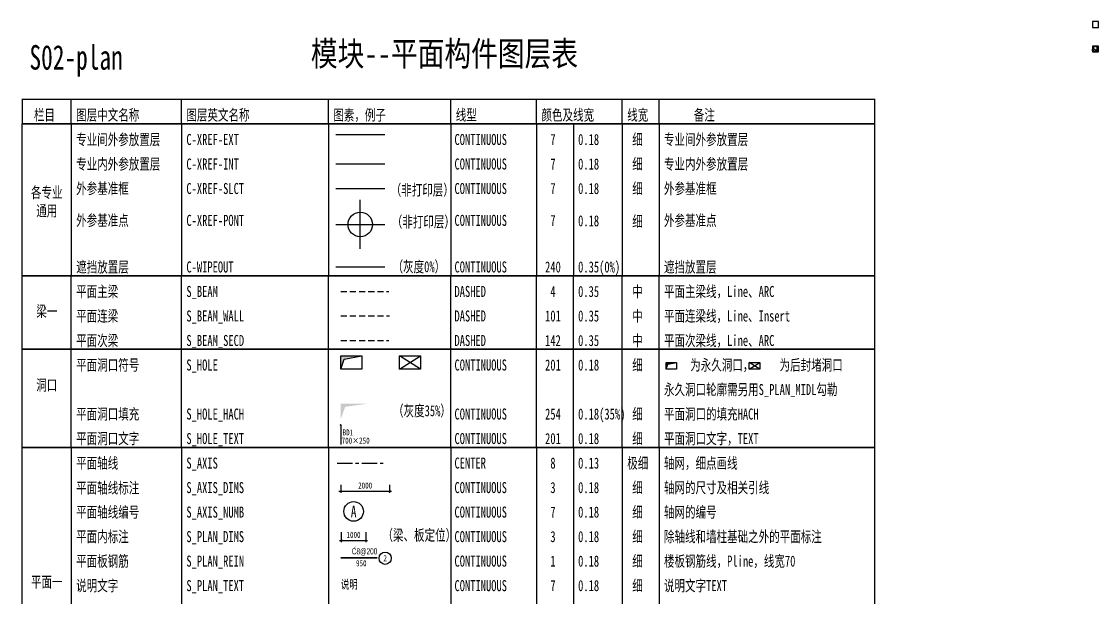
# Model space of a CAD drawing. Extents: x -100030 to 423145, y -43375 to 896525.
# Drawn here: x -100030 to -56059, y -20322 to 3171 of the extents above; entities that cross this region are included whole.
import ezdxf
from ezdxf.enums import TextEntityAlignment as Align

# ---------------------------------------------------------------- set-up
doc = ezdxf.new("R2010")
doc.units = 0
doc.header["$LTSCALE"] = 500
doc.linetypes.add('CENTER', pattern=[2, 1.25, -0.25, 0.25, -0.25])
doc.linetypes.add('DASHED', pattern=[0.75, 0.5, -0.25])
doc.layers.get('0').update_dxf_attribs({"linetype": 'CONTINUOUS'})
doc.layers.get('Defpoints').update_dxf_attribs({"color": 2, "linetype": 'CONTINUOUS'})
for name, color, linetype in [('C-WIPEOUT', 240, 'CONTINUOUS'), ('C-XREF-EXT', 7, 'CONTINUOUS'), ('C-XREF-INT', 7, 'CONTINUOUS'), ('S_AXIS', 8, 'CENTER'), ('S_AXIS_DIMS', 3, 'CONTINUOUS'), ('S_AXIS_NUMB', 7, 'CONTINUOUS'), ('S_BEAM', 4, 'DASHED'), ('S_BEAM_SECD', 142, 'DASHED'), ('S_BEAM_WALL', 101, 'DASHED'), ('S_CONS_COLU', 200, 'CONTINUOUS'), ('S_CONS_COLU_HACH', 7, 'CONTINUOUS'), ('S_FLOR_TEXT', 51, 'CONTINUOUS'), ('S_HOLE', 201, 'CONTINUOUS'), ('S_HOLE_HACH', 254, 'CONTINUOUS'), ('S_HOLE_TEXT', 201, 'CONTINUOUS'), ('S_PLAN_DIMS', 3, 'CONTINUOUS'), ('S_PLAN_REIN', 1, 'CONTINUOUS'), ('S_PLAN_TEXT', 7, 'CONTINUOUS'), ('S_TABL', 83, 'CONTINUOUS')]:
    doc.layers.add(name, color=color, linetype=linetype)
doc.layers.add('C-XREF-PONT', color=7, linetype='CONTINUOUS', plot=False)
doc.layers.add('C-XREF-SLCT', color=7, linetype='CONTINUOUS', plot=False)
doc.styles.add('TH-STYLE1', font='Stfangso_1.ttf', dxfattribs={"width": 0.7})
doc.styles.add('TH-STYLE2', font='Stxihei_1.ttf', dxfattribs={"width": 0.8})
doc.dimstyles.new('TSSD_100_100', dxfattribs={"dimtxt": 250, "dimasz": 75, "dimexe": 75, "dimexo": 200, "dimgap": 100, "dimtad": 1, "dimdec": 3, "dimdsep": 46, "dimtxsty": 'TH-STYLE1', "dimblk": 'ARCHTICK', "dimcen": -100, "dimdle": 75, "dimclrt": 7, "dimadec": 0, "dimazin": 0, "dimtfac": 1, "dimtdec": 3, "dimtix": 1, "dimtmove": 2, "dimatfit": 3, "dimldrblk": 'ARCHTICK', "dimfxl": 0, "dimtolj": 1, "dimtzin": 0, "dimarcsym": 0})

# ---------------------------------------------------------------- blocks, each defined once
blk = doc.blocks.new('GoodwayInsertPoint')
for p, q in [((0, -100), (0, 100)), ((-100, 0), (100, 0))]:
    blk.add_line(p, q)
blk.add_circle((0, 0), 50)
blk = doc.blocks.new('_ArchTick')
at = {"color": 0, "const_width": 0.25}
blk.add_lwpolyline([(-0.53, -0.53), (0.53, 0.53)], dxfattribs=at)
blk = doc.blocks.new('*D6')
at = {"layer": 'Defpoints', "color": 0, "transparency": 16777216}
for p in [(-86974, -17461), (-85974, -17461), (-85974, -17997)]:
    blk.add_point(p, dxfattribs=at)
at = {"layer": 'S_PLAN_DIMS', "color": 0, "lineweight": -2, "transparency": 16777216}
for p, q in [((-87049, -17997), (-85899, -17997)), ((-86974, -17661), (-86974, -18072)), ((-85974, -17661), (-85974, -18072))]:
    blk.add_line(p, q, dxfattribs=at)
at = {"layer": 'S_PLAN_DIMS', "color": 0, "lineweight": -2, "transparency": 16777216, "xscale": 75, "yscale": 75, "zscale": 75, "rotation": 180}
blk.add_blockref('_ArchTick', (-86974, -17997), dxfattribs=at)
at = {"layer": 'S_PLAN_DIMS', "color": 0, "lineweight": -2, "transparency": 16777216, "xscale": 75, "yscale": 75, "zscale": 75}
blk.add_blockref('_ArchTick', (-85974, -17997), dxfattribs=at)
at = {"layer": 'S_PLAN_DIMS', "color": 7, "transparency": 16777216, "insert": (-86474, -17769), "char_height": 250, "attachment_point": 5, "style": 'TH-STYLE1'}
blk.add_mtext('\\A1;1000', dxfattribs=at)
blk = doc.blocks.new('Num')
blk.add_circle((0, 0), 250)
at = {"style": 'TH-STYLE1', "width": 0.7, "flags": 8}
blk.add_attdef('N', text='', height=250, dxfattribs=at).set_placement((0, -120), align=Align.CENTER)
blk = doc.blocks.new('*D7')
at = {"layer": 'Defpoints', "color": 0, "transparency": 16777216}
for p in [(-87000, -15530), (-85000, -15530), (-85000, -15984)]:
    blk.add_point(p, dxfattribs=at)
at = {"layer": 'S_AXIS_DIMS', "color": 0, "lineweight": -2, "transparency": 16777216}
for p, q in [((-87000, -15730), (-87000, -16059)), ((-85000, -15730), (-85000, -16059)), ((-87075, -15984), (-84925, -15984))]:
    blk.add_line(p, q, dxfattribs=at)
at = {"layer": 'S_AXIS_DIMS', "color": 0, "lineweight": -2, "transparency": 16777216, "xscale": 75, "yscale": 75, "zscale": 75, "rotation": 180}
blk.add_blockref('_ArchTick', (-87000, -15984), dxfattribs=at)
at = {"layer": 'S_AXIS_DIMS', "color": 0, "lineweight": -2, "transparency": 16777216, "xscale": 75, "yscale": 75, "zscale": 75}
blk.add_blockref('_ArchTick', (-85000, -15984), dxfattribs=at)
at = {"layer": 'S_AXIS_DIMS', "color": 7, "transparency": 16777216, "insert": (-86000, -15756), "char_height": 250, "attachment_point": 5, "style": 'TH-STYLE1'}
blk.add_mtext('\\A1;2000', dxfattribs=at)
blk = doc.blocks.new('asno2')
blk.add_circle((193767, 17435), 400)
at = {"color": 0, "linetype": 'ByBlock', "lineweight": -2, "style": 'TH-STYLE1', "width": 0.7}
blk.add_attdef('A', text='', height=480, dxfattribs=at).set_placement((193767, 17435), align=Align.MIDDLE_CENTER)
blk = doc.blocks.new('A$C1DA66590')
at = {"layer": 'S_CONS_COLU_HACH'}
h = blk.add_hatch(dxfattribs=at)
h.set_pattern_fill('ARMORED', scale=30, style=0)
h.set_pattern_definition([(50, (-305350.84, -788338.9), (215.17805, -18.82564), [22.5, -247.5]), (355, (-305350.84, -788338.9), (-41.6254, 225.65764), [18, -198]), (100.4514, (-305332.91, -788340.47), (173.55281, 206.83186), [19.12206, -210.34263]), (46.1842, (-305350.84, -788278.9), (320.1723, -49.6557), [33.75, -371.25]), (96.6356, (-305324.16, -788283.04), (280.3988, 292.23536), [28.6831, -315.5139]), (351.1842, (-305350.84, -788278.9), (280.3986, 292.2356), [27, -297]), (21, (-305320.84, -788293.9), (179.07212, -120.78567), [22.5, -247.5]), (326, (-305320.84, -788293.9), (72.9946, 217.545), [18, -198]), (71.4514, (-305305.92, -788303.97), (252.0668, 96.75915), [19.12206, -210.34263]), (37.5, (-305350.84, -788338.906), (3.647957, 99.868156), [0, -195.6, 0, -201, 0, -198.75]), (7.5, (-305350.84, -788338.91), (78.92086, 118.323514), [0, -114.6, 0, -191.1, 0, -75.75]), (327.5, (-305417.74, -788338.91), (160.14673, -6.76646), [0, -75, 0, -234, 0, -310.5]), (317.5, (-305447.74, -788338.9), (174.95585, 30.0315), [0, -97.5, 0, -155.4, 0, -220.5]), (45, (-305350.84, -788338.9), (-106.06602, 106.06602), [])])
h.paths.add_polyline_path([(-445095, -693294), (-444855, -693294), (-444855, -693054), (-445095, -693054)])
at = {"layer": 'S_CONS_COLU'}
for points in [[(-445095, -692054), (-445095, -692294), (-444855, -692294), (-444855, -692054)], [(-445095, -693054), (-445095, -693294), (-444855, -693294), (-444855, -693054)]]:
    blk.add_lwpolyline(points, close=True, dxfattribs=at)

msp = doc.modelspace()

# ---------------------------------------------------------------- hatches: boundary and pattern name
at = {"layer": 'S_HOLE_HACH'}
for points in [[(-86999.996, -10472.5032), (-86999.996, -11003.673), (-86857.2016, -10607.2777), (-86135.2973, -10472.5032)], [(-73714.5024, -10740.47), (-73714.5024, -11006.0549), (-73643.1052, -10807.8573), (-73282.153, -10740.47)], [(-85853.0926, -12411.8789), (-87001.8502, -12411.8789), (-87001.8502, -13054.6332), (-86815.2931, -12546.6534)]]:
    msp.add_hatch(color=256, dxfattribs=at).paths.add_polyline_path(points)

# ---------------------------------------------------------------- linework, layer by layer
at = {"layer": 'C-WIPEOUT'}
msp.add_line((-87200.004, -6836), (-85200.004, -6836), dxfattribs=at)
at = {"layer": 'C-XREF-EXT'}
msp.add_line((-87200.004, -1436), (-85200.004, -1436), dxfattribs=at)
at = {"layer": 'C-XREF-INT'}
msp.add_line((-87200.004, -2636), (-85200.004, -2636), dxfattribs=at)
at = {"layer": 'C-XREF-SLCT'}
msp.add_line((-87200.004, -3636), (-85200.004, -3636), dxfattribs=at)
at = {"layer": 'S_AXIS'}
msp.add_line((-87137.7908, -14841.3108), (-85137.7908, -14841.3108), dxfattribs=at)
at = {"layer": 'S_BEAM'}
msp.add_line((-87000, -7836), (-85029.5325, -7836), dxfattribs=at)
at = {"layer": 'S_BEAM_SECD'}
msp.add_line((-87000, -9836), (-85029.5325, -9836), dxfattribs=at)
at = {"layer": 'S_BEAM_WALL'}
msp.add_line((-87000, -8836), (-85000, -8836), dxfattribs=at)
at = {"layer": 'S_HOLE'}
for p, q in [((-84603.2058, -11003.673), (-83738.5071, -10472.5032)), ((-83738.5071, -11003.673), (-84603.2058, -10472.5032)), ((-70324.2651, -11006.0549), (-69891.9157, -10740.47)), ((-69891.9157, -11006.0549), (-70324.2651, -10740.47))]:
    msp.add_line(p, q, dxfattribs=at)
for points in [[(-86999.996, -11003.673), (-86857.2016, -10607.2777), (-86135.2973, -10472.5032)], [(-73714.5024, -11006.0549), (-73643.1052, -10807.8573), (-73282.153, -10740.47)]]:
    msp.add_lwpolyline(points, dxfattribs=at)
for points in [[(-86999.996, -10472.5032), (-86135.2973, -10472.5032), (-86135.2973, -11003.673), (-86999.996, -11003.673)], [(-84603.2058, -10472.5032), (-83738.5071, -10472.5032), (-83738.5071, -11003.673), (-84603.2058, -11003.673)], [(-73714.5024, -10740.47), (-73282.153, -10740.47), (-73282.153, -11006.0549), (-73714.5024, -11006.0549)], [(-70324.2651, -10740.47), (-69891.9157, -10740.47), (-69891.9157, -11006.0549), (-70324.2651, -11006.0549)]]:
    msp.add_lwpolyline(points, close=True, dxfattribs=at)
at = {"layer": 'S_HOLE_TEXT', "ltscale": 800}
msp.add_line((-87000.004, -13312.4661), (-87000.004, -14088.0213), dxfattribs=at)
at = {"layer": 'S_HOLE_TEXT', "ltscale": 800, "const_width": 37.5}
msp.add_lwpolyline([(-86981.254, -13286.9233, 1), (-87018.754, -13286.9233, 1)], format="xyb", close=True, dxfattribs=at)
at = {"layer": 'S_PLAN_REIN', "const_width": 70}
msp.add_lwpolyline([(-87000.0139, -18706.7249), (-85496.8625, -18706.7249)], dxfattribs=at)
at = {"layer": 'S_TABL'}
for p, q in [((-98000, -1000), (-98000, 0)), ((-93500, -1000), (-93500, 0)), ((-87500, -1000), (-87500, 0)), ((-82500, -1000), (-82500, 0)), ((-79000, -1000), (-79000, 0)), ((-75500, -1000), (-75500, 0)), ((-74000.004, -1000), (-74000.004, 0)), ((-98000.004, -1000), (-98000.004, -7200)), ((-93500.004, -1000), (-93500.004, -7200)), ((-87500.004, -1000), (-87500.004, -7200)), ((-82500.0081, -1000), (-82500.0081, -7200)), ((-79000.004, -1000), (-79000.004, -7200)), ((-77500.004, -1000), (-77500.004, -7200)), ((-75500.004, -1000), (-75500.004, -7200)), ((-74000.004, -1000), (-74000.004, -7200)), ((-100000, -7200), (-65200.0081, -7200)), ((-98000, -10200), (-98000, -7200)), ((-93500.004, -10200), (-93500.004, -7200)), ((-87500.004, -10200), (-87500.004, -7200)), ((-82500.0081, -10200), (-82500.0081, -7200)), ((-79000.004, -10200), (-79000.004, -7200)), ((-77500.004, -10200), (-77500.004, -7200)), ((-75500.004, -10200), (-75500.004, -7200)), ((-74000.004, -10200), (-74000.004, -7200)), ((-98000.0081, -14200), (-98000.004, -10200)), ((-93500.0081, -14200), (-93500.004, -10200)), ((-87500.0081, -14200), (-87500.004, -10200)), ((-82500.0121, -14200), (-82500.0081, -10200)), ((-79000.0081, -14200), (-79000.004, -10200)), ((-77500.0081, -14200), (-77500.004, -10200)), ((-75500.0081, -14200), (-75500.004, -10200)), ((-74000.0081, -14200), (-74000.004, -10200)), ((-100000.004, -14200), (-65200.0081, -14200)), ((-98000.0139, -14200), (-98000.0139, -24200)), ((-93500.0139, -14200), (-93500.0139, -24200)), ((-87500.0139, -14200), (-87500.0139, -24200)), ((-82500.018, -14200), (-82500.018, -24200)), ((-79000.0139, -14200), (-79000.0139, -24200)), ((-77500.0139, -14200), (-77500.0139, -24200)), ((-75500.0139, -14200), (-75500.0139, -24200)), ((-74000.0139, -14200), (-74000.0139, -24200))]:
    msp.add_line(p, q, dxfattribs=at)
at = {"layer": 'S_TABL', "const_width": 60}
msp.add_lwpolyline([(-100000, 0), (-65200.0161, 0), (-65200.0161, -1000), (-100000, -1000)], close=True, dxfattribs=at)
at = {"layer": 'S_TABL'}
for points in [[(-100000, -1000), (-65200.0161, -1000), (-65200.0081, -7200), (-100000, -7200)], [(-100000, -7200), (-65200.0081, -7200), (-65200.0081, -10200), (-100000, -10200)], [(-100000, -10200), (-65200.0081, -10200), (-65200.0081, -14200), (-100000.004, -14200)], [(-100000.0099, -14200), (-65200.0139, -14200), (-65200.0139, -24200), (-100000.0099, -24200)]]:
    msp.add_lwpolyline(points, close=True, dxfattribs=at)

# ---------------------------------------------------------------- block references
at = {"layer": 'C-XREF-EXT'}
msp.add_blockref('A$C1DA66590', (388795.4875, 695224.8661), dxfattribs=at)
at = {"layer": 'C-XREF-PONT', "xscale": 10, "yscale": 10, "zscale": 10}
msp.add_blockref('GoodwayInsertPoint', (-86200.004, -5107.6639), dxfattribs=at)
at = {"layer": 'S_AXIS_NUMB'}
msp.add_blockref('asno2', (-280237.8484, -34248.632), dxfattribs=at).add_auto_attribs({'A': 'A'})
at = {"layer": 'S_FLOR_TEXT'}
msp.add_blockref('Num', (-85183.7791, -18725.7642), dxfattribs=at).add_auto_attribs({'N': '2'})

# ---------------------------------------------------------------- texts
at = {"layer": 'S_FLOR_TEXT', "style": 'TH-STYLE1', "width": 0.7}
for s, p in [('Ć8@200', (-86545.3991, -18565.0683)), ('950', (-86371.7956, -19052.287))]:
    msp.add_text(s, height=250, dxfattribs=at).set_placement(p)
at = {"layer": 'S_HOLE_HACH', "style": 'TH-STYLE1', "width": 0.7}
msp.add_text('（灰度35%%%）', height=450, dxfattribs=at).set_placement((-82500.004, -13065.1027), align=Align.BOTTOM_RIGHT)
at = {"layer": 'S_HOLE_TEXT', "ltscale": 800, "style": 'TH-STYLE1', "width": 0.7}
for s, p in [('BD1', (-86920.0828, -13790.6737)), ('700×250', (-86960.4674, -14123.696))]:
    msp.add_text(s, height=250, dxfattribs=at).set_placement(p, align=Align.BOTTOM_LEFT)
at = {"layer": 'S_PLAN_TEXT'}
for s, height, style, width, p in [('S02-plan', 1000, 'TH-STYLE1', 0.7, (-99706.502, 909.7007)), ('模块--平面构件图层表', 1000, 'TH-STYLE2', 0.8, (-88216.5599, 1061.41)), ('栏目', 450, 'TH-STYLE1', 0.7, (-99524.6509, -1000)), ('图层中文名称', 450, 'TH-STYLE1', 0.7, (-97800, -1000)), ('图层英文名称', 450, 'TH-STYLE1', 0.7, (-93300, -1000)), ('图素，例子', 450, 'TH-STYLE1', 0.7, (-87300, -1000)), ('线型', 450, 'TH-STYLE1', 0.7, (-82300, -1000)), ('颜色及线宽', 450, 'TH-STYLE1', 0.7, (-78800, -1000)), ('线宽', 450, 'TH-STYLE1', 0.7, (-75300, -1000)), ('备注', 450, 'TH-STYLE1', 0.7, (-72582.2973, -1000)), ('专业间外参放置层', 450, 'TH-STYLE1', 0.7, (-97800.004, -2000)), ('C-XREF-EXT', 450, 'TH-STYLE1', 0.7, (-93300.004, -2000)), ('CONTINUOUS', 450, 'TH-STYLE1', 0.7, (-82353.3724, -2000)), ('0.18', 450, 'TH-STYLE1', 0.7, (-77305.2119, -2000)), ('细', 450, 'TH-STYLE1', 0.7, (-75093.6507, -2000)), ('专业间外参放置层', 450, 'TH-STYLE1', 0.7, (-73800, -2000)), ('专业内外参放置层', 450, 'TH-STYLE1', 0.7, (-97800.004, -3000)), ('C-XREF-INT', 450, 'TH-STYLE1', 0.7, (-93300.004, -3000)), ('CONTINUOUS', 450, 'TH-STYLE1', 0.7, (-82353.3724, -3000)), ('0.18', 450, 'TH-STYLE1', 0.7, (-77305.2119, -3000)), ('细', 450, 'TH-STYLE1', 0.7, (-75093.6507, -3000)), ('专业内外参放置层', 450, 'TH-STYLE1', 0.7, (-73800, -3000)), ('外参基准框', 450, 'TH-STYLE1', 0.7, (-97800.004, -4000)), ('C-XREF-SLCT', 450, 'TH-STYLE1', 0.7, (-93300.004, -4000)), ('CONTINUOUS', 450, 'TH-STYLE1', 0.7, (-82353.3724, -4000)), ('0.18', 450, 'TH-STYLE1', 0.7, (-77305.2119, -4000)), ('细', 450, 'TH-STYLE1', 0.7, (-75093.6507, -4000)), ('外参基准框', 450, 'TH-STYLE1', 0.7, (-73800, -4000)), ('外参基准点', 450, 'TH-STYLE1', 0.7, (-97800.004, -5300)), ('C-XREF-PONT', 450, 'TH-STYLE1', 0.7, (-93300.004, -5300)), ('CONTINUOUS', 450, 'TH-STYLE1', 0.7, (-82353.3724, -5300)), ('0.18', 450, 'TH-STYLE1', 0.7, (-77305.2119, -5317.3935)), ('细', 450, 'TH-STYLE1', 0.7, (-75093.6507, -5340.8085)), ('外参基准点', 450, 'TH-STYLE1', 0.7, (-73800, -5300)), ('遮挡放置层', 450, 'TH-STYLE1', 0.7, (-97800.004, -7200)), ('0.35(0%%%)', 450, 'TH-STYLE1', 0.7, (-77305.2119, -7200)), ('遮挡放置层', 450, 'TH-STYLE1', 0.7, (-73800, -7200)), ('C-WIPEOUT', 450, 'TH-STYLE1', 0.7, (-93300.004, -7200)), ('CONTINUOUS', 450, 'TH-STYLE1', 0.7, (-82353.3724, -7200)), ('平面主梁', 450, 'TH-STYLE1', 0.7, (-97800, -8200)), ('S_BEAM', 450, 'TH-STYLE1', 0.7, (-93300, -8200)), ('DASHED', 450, 'TH-STYLE1', 0.7, (-82353.3724, -8200)), ('0.35', 450, 'TH-STYLE1', 0.7, (-77305.2119, -8200)), ('中', 450, 'TH-STYLE1', 0.7, (-75093.6517, -8200)), ('平面主梁线，Line、ARC', 450, 'TH-STYLE1', 0.7, (-73800, -8200)), ('平面连梁', 450, 'TH-STYLE1', 0.7, (-97800, -9200)), ('S_BEAM_WALL', 450, 'TH-STYLE1', 0.7, (-93300, -9200)), ('DASHED', 450, 'TH-STYLE1', 0.7, (-82353.3724, -9200)), ('0.35', 450, 'TH-STYLE1', 0.7, (-77305.2119, -9200)), ('中', 450, 'TH-STYLE1', 0.7, (-75093.6517, -9200)), ('平面连梁线，Line、Insert', 450, 'TH-STYLE1', 0.7, (-73800, -9200)), ('平面次梁', 450, 'TH-STYLE1', 0.7, (-97800, -10200)), ('S_BEAM_SECD', 450, 'TH-STYLE1', 0.7, (-93300, -10200)), ('DASHED', 450, 'TH-STYLE1', 0.7, (-82353.3724, -10200)), ('0.35', 450, 'TH-STYLE1', 0.7, (-77305.2119, -10200)), ('中', 450, 'TH-STYLE1', 0.7, (-75093.6517, -10200)), ('平面次梁线，Line、ARC', 450, 'TH-STYLE1', 0.7, (-73800, -10200)), ('平面洞口符号', 450, 'TH-STYLE1', 0.7, (-97800.004, -11200)), ('细', 450, 'TH-STYLE1', 0.7, (-75093.6547, -11200)), ('     为永久洞口，     为后封堵洞口', 450, 'TH-STYLE1', 0.7, (-73799.995, -11200.0005)), ('S_HOLE', 450, 'TH-STYLE1', 0.7, (-93300.004, -11200)), ('CONTINUOUS', 450, 'TH-STYLE1', 0.7, (-82353.3724, -11200)), ('0.18', 450, 'TH-STYLE1', 0.7, (-77305.2119, -11200)), ('永久洞口轮廓需另用S_PLAN_MIDL勾勒', 450, 'TH-STYLE1', 0.7, (-73800, -12200.0005)), ('平面洞口填充', 450, 'TH-STYLE1', 0.7, (-97800.0081, -13200)), ('S_HOLE_HACH', 450, 'TH-STYLE1', 0.7, (-93300.0081, -13200)), ('CONTINUOUS', 450, 'TH-STYLE1', 0.7, (-82353.3764, -13200)), ('0.18(35%%%)', 450, 'TH-STYLE1', 0.7, (-77305.216, -13200)), ('细', 450, 'TH-STYLE1', 0.7, (-75093.6587, -13200)), ('平面洞口的填充HACH', 450, 'TH-STYLE1', 0.7, (-73800.004, -13200)), ('平面洞口文字', 450, 'TH-STYLE1', 0.7, (-97800.0081, -14200)), ('S_HOLE_TEXT', 450, 'TH-STYLE1', 0.7, (-93300.0081, -14200)), ('CONTINUOUS', 450, 'TH-STYLE1', 0.7, (-82353.3764, -14200)), ('0.18', 450, 'TH-STYLE1', 0.7, (-77305.216, -14200)), ('细', 450, 'TH-STYLE1', 0.7, (-75093.6587, -14200)), ('平面洞口文字，TEXT', 450, 'TH-STYLE1', 0.7, (-73800.004, -14200)), ('平面轴线', 450, 'TH-STYLE1', 0.7, (-97800.0099, -15200)), ('S_AXIS', 450, 'TH-STYLE1', 0.7, (-93300.0139, -15200)), ('CENTER', 450, 'TH-STYLE1', 0.7, (-82353.3823, -15200)), ('0.13', 450, 'TH-STYLE1', 0.7, (-77305.2218, -15200)), ('极细', 450, 'TH-STYLE1', 0.7, (-75300.0099, -15200)), ('轴网，细点画线', 450, 'TH-STYLE1', 0.7, (-73800.0099, -15200)), ('平面轴线标注', 450, 'TH-STYLE1', 0.7, (-97800.0099, -16212.2225)), ('S_AXIS_DIMS', 450, 'TH-STYLE1', 0.7, (-93300.0139, -16200)), ('CONTINUOUS', 450, 'TH-STYLE1', 0.7, (-82353.3823, -16200)), ('0.18', 450, 'TH-STYLE1', 0.7, (-77305.2218, -16200)), ('细', 450, 'TH-STYLE1', 0.7, (-75093.6646, -16200)), ('轴网的尺寸及相关引线', 450, 'TH-STYLE1', 0.7, (-73800.0099, -16200)), ('平面轴线编号', 450, 'TH-STYLE1', 0.7, (-97800.0099, -17200)), ('S_AXIS_NUMB', 450, 'TH-STYLE1', 0.7, (-93300.0139, -17200)), ('CONTINUOUS', 450, 'TH-STYLE1', 0.7, (-82353.3823, -17200)), ('0.18', 450, 'TH-STYLE1', 0.7, (-77305.2218, -17200)), ('细', 450, 'TH-STYLE1', 0.7, (-75093.6646, -17200)), ('轴网的编号', 450, 'TH-STYLE1', 0.7, (-73800.0099, -17200)), ('平面内标注', 450, 'TH-STYLE1', 0.7, (-97800.0139, -18200)), ('细', 450, 'TH-STYLE1', 0.7, (-75093.6646, -18200)), ('除轴线和墙柱基础之外的平面标注', 450, 'TH-STYLE1', 0.7, (-73800.0099, -18200)), ('S_PLAN_DIMS', 450, 'TH-STYLE1', 0.7, (-93300.0139, -18200)), ('CONTINUOUS', 450, 'TH-STYLE1', 0.7, (-82353.3823, -18200)), ('0.18', 450, 'TH-STYLE1', 0.7, (-77305.2218, -18200)), ('平面板钢筋', 450, 'TH-STYLE1', 0.7, (-97800.018, -19200)), ('S_PLAN_REIN', 450, 'TH-STYLE1', 0.7, (-93300.018, -19200)), ('CONTINUOUS', 450, 'TH-STYLE1', 0.7, (-82353.3863, -19200)), ('0.18', 450, 'TH-STYLE1', 0.7, (-77305.2258, -19200)), ('细', 450, 'TH-STYLE1', 0.7, (-75093.6686, -19200)), ('楼板钢筋线，Pline，线宽70', 450, 'TH-STYLE1', 0.7, (-73800.0139, -19200)), ('说明文字', 450, 'TH-STYLE1', 0.7, (-97800.0139, -20200)), ('S_PLAN_TEXT', 450, 'TH-STYLE1', 0.7, (-93300.0139, -20200)), ('说明', 350, 'TH-STYLE1', 0.7, (-86990.8174, -20070.7469)), ('CONTINUOUS', 450, 'TH-STYLE1', 0.7, (-82353.3823, -20200)), ('0.18', 450, 'TH-STYLE1', 0.7, (-77305.2218, -20200)), ('细', 450, 'TH-STYLE1', 0.7, (-75093.6646, -20200)), ('说明文字TEXT', 450, 'TH-STYLE1', 0.7, (-73800.0099, -20200))]:
    msp.add_text(s, height=height, dxfattribs=dict(at, style=style, width=width)).set_placement(p, align=Align.BOTTOM_LEFT)
at = {"layer": 'S_PLAN_TEXT', "style": 'TH-STYLE1', "width": 0.7}
for s, p in [('7', (-78332.7091, -2000)), ('7', (-78332.7091, -3000)), ('7', (-78332.7091, -4000)), ('7', (-78332.7091, -5300)), ('240', (-78332.7091, -7200)), ('4', (-78332.7091, -8200)), ('101', (-78332.7091, -9200)), ('142', (-78332.7091, -10200)), ('201', (-78332.7091, -11200)), ('254', (-78332.7131, -13200)), ('201', (-78332.7131, -14200)), ('8', (-78332.719, -15200)), ('3', (-78332.719, -16200)), ('7', (-78332.719, -17200)), ('3', (-78332.719, -18200)), ('1', (-78332.723, -19200)), ('7', (-78332.719, -20200))]:
    msp.add_text(s, height=450, dxfattribs=at).set_placement(p, align=Align.BOTTOM_CENTER)
for s, p in [('（非打印层）', (-82378.5362, -4058.1769)), ('（非打印层）', (-82335.6852, -5358.1769)), ('（灰度0%%%）', (-82734.8265, -7189.5815)), ('（梁、板定位）', (-82285.7709, -18139.7106))]:
    msp.add_text(s, height=450, dxfattribs=at).set_placement(p, align=Align.BOTTOM_RIGHT)
at = {"layer": 'S_PLAN_TEXT', "char_height": 450, "width": 1999.995972, "attachment_point": 5, "style": 'TH-STYLE1'}
for s, insert in [('各专业\\P通用', (-99000.002, -4200)), ('洞口', (-99000.006, -11683.1717))]:
    msp.add_mtext(s, dxfattribs=dict(at, insert=insert))
at = {"layer": 'S_PLAN_TEXT', "char_height": 450, "attachment_point": 5, "style": 'TH-STYLE1'}
for s, insert in [('梁一', (-99000, -8672.3954)), ('平面一', (-99000.0119, -19712.5944))]:
    msp.add_mtext(s, dxfattribs=dict(at, insert=insert))

# ---------------------------------------------------------------- dimensions: what is measured, and where the dimension line sits
at = {"layer": 'S_AXIS_DIMS'}
dim = msp.add_linear_dim(base=(-85000.0139, -15984.4185), p1=(-87000.0139, -15530.223), p2=(-85000.0139, -15530.223), dimstyle='TSSD_100_100', dxfattribs=at)
dim.commit()
dim.dimension.update_dxf_attribs({"geometry": '*D7', "text_midpoint": (-86000.0139, -15756.3882)})
at = {"layer": 'S_PLAN_DIMS'}
dim = msp.add_linear_dim(base=(-85974.2002, -17996.5371), p1=(-86974.2002, -17461.4566), p2=(-85974.2002, -17461.4566), dimstyle='TSSD_100_100', dxfattribs=at)
dim.commit()
dim.dimension.update_dxf_attribs({"geometry": '*D6', "text_midpoint": (-86474.2002, -17768.5068)})

doc.saveas('drawing.dxf')
